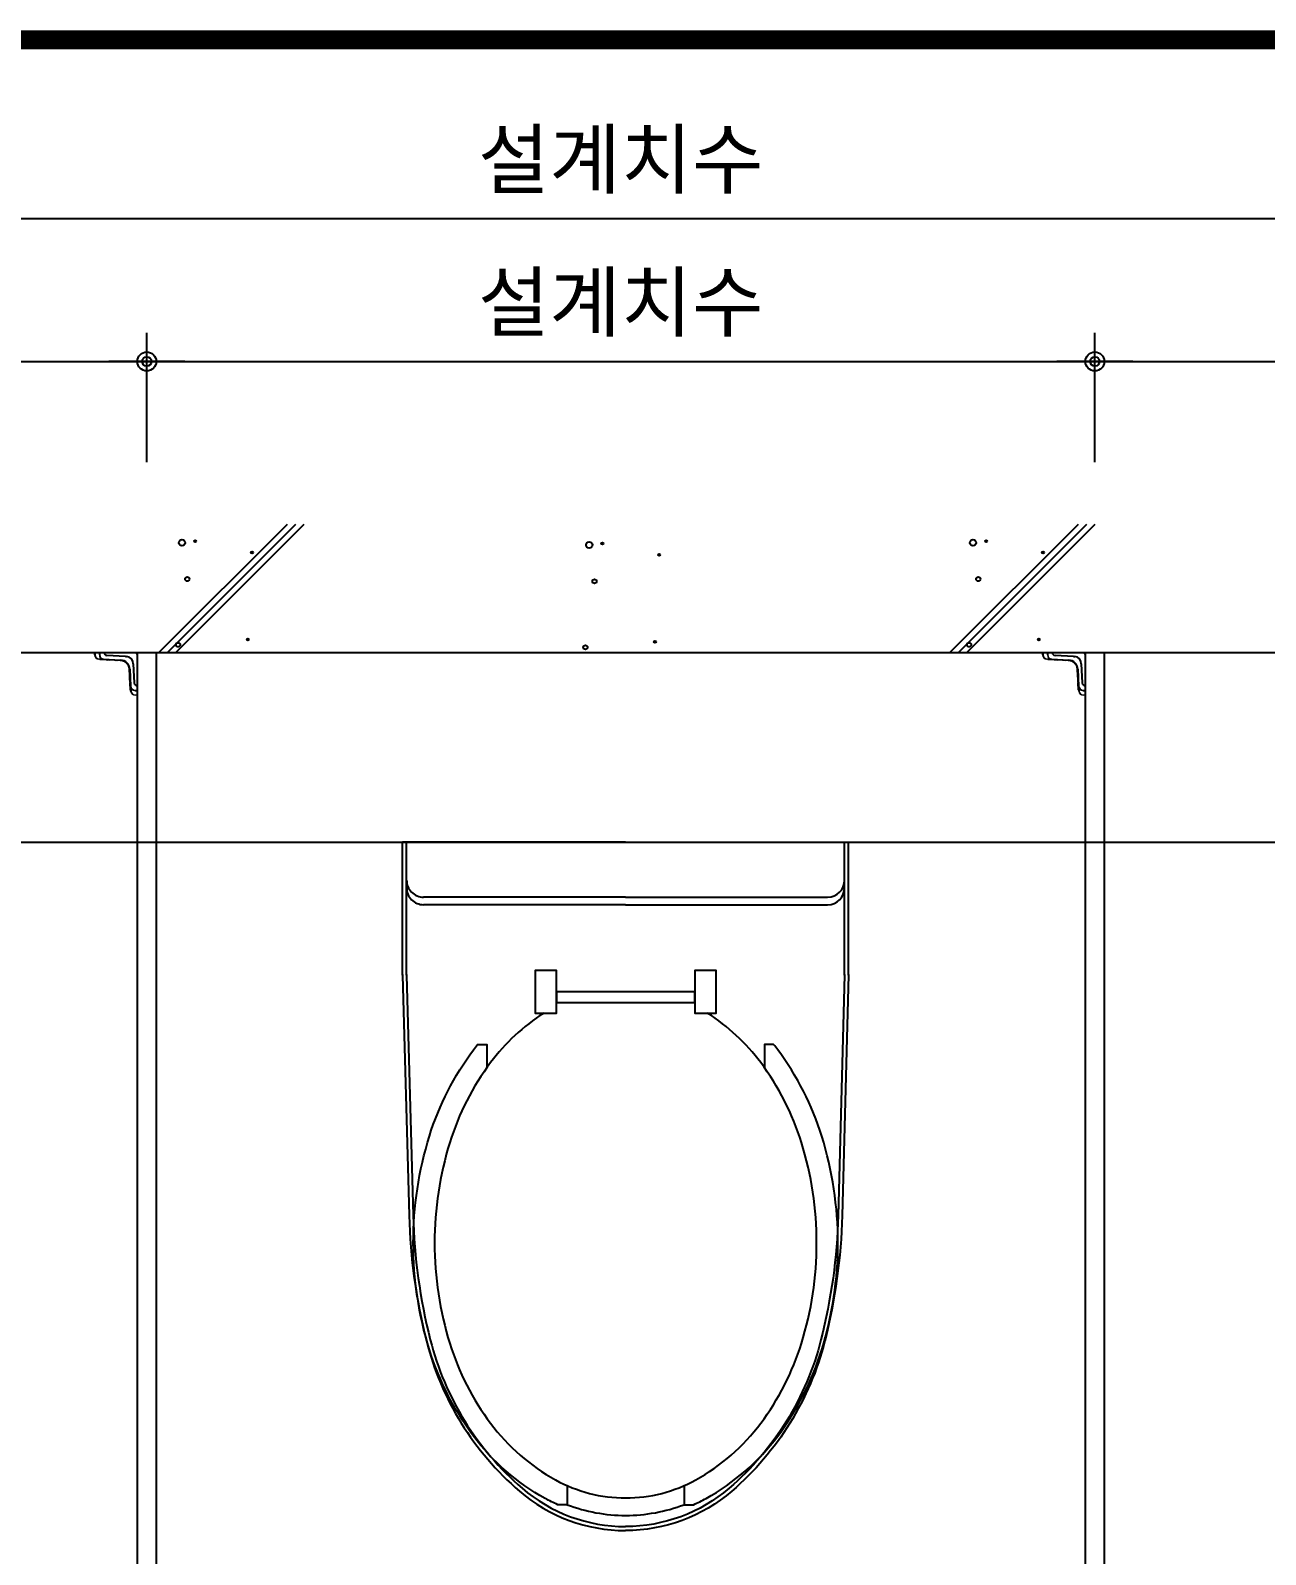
# Model space of a CAD drawing. Extents: x -256 to 8104, y -176 to 5714.
# Drawn here: x 3159 to 3810, y 3225 to 4029 of the extents above; entities that cross this region are included whole.
import ezdxf

# ---------------------------------------------------------------- set-up
doc = ezdxf.new("R2010")
doc.units = 0
doc.header["$LTSCALE"] = 30
doc.layers.get('0').update_dxf_attribs({"linetype": 'CONTINUOUS'})
doc.layers.get('DEFPOINTS').update_dxf_attribs({"linetype": 'CONTINUOUS'})
for name, color, linetype in [('0_toilet', 6, 'CONTINUOUS'), ('DIM', 7, 'CONTINUOUS'), ('HAT', 8, 'CONTINUOUS'), ('경첩', 4, 'CONTINUOUS'), ('부자재', 4, 'CONTINUOUS'), ('해치', 8, 'CONTINUOUS')]:
    doc.layers.add(name, color=color, linetype=linetype)
doc.styles.add('돋움', font='malgun.ttf')
doc.dimstyles.new('10', dxfattribs={"dimscale": 10, "dimtxt": 3, "dimasz": 1, "dimexe": 1.5, "dimexo": 2, "dimgap": 1, "dimtad": 1, "dimdec": 0, "dimlunit": 6, "dimtxsty": '돋움', "dimblk": 'DIMDOT', "dimcen": -1, "dimdle": 1.5, "dimclrt": 3, "dimazin": 3, "dimtfac": 1, "dimtdec": 0, "dimtix": 1, "dimtmove": 2, "dimatfit": 3, "dimldrblk": 'DIMDOT', "dimarcsym": 0})

# ---------------------------------------------------------------- blocks, each defined once
blk = doc.blocks.new('DIMDOT')
at = {"linetype": 'Continuous'}
blk.add_line((-2, 0), (2, 0), dxfattribs=at)
for radius in [0.5, 0.25]:
    blk.add_circle((0, 0), radius, dxfattribs=at)
blk = doc.blocks.new('*D319')
at = {"layer": 'DEFPOINTS', "color": 0}
for p in [(122693.69, 4068.34), (122193.69, 3995.21), (122693.69, 3995.21)]:
    blk.add_point(p, dxfattribs=at)
at = {"layer": 'DIM', "color": 0, "lineweight": -2, "ltscale": 10}
for p, q in [((122193.69, 4015.21), (122193.69, 4083.34)), ((122693.69, 4015.21), (122693.69, 4083.34)), ((122203.69, 4068.34), (122683.69, 4068.34))]:
    blk.add_line(p, q, dxfattribs=at)
at = {"layer": 'DIM', "color": 0, "lineweight": -2, "xscale": 10, "yscale": 10, "zscale": 10, "rotation": 180}
blk.add_blockref('DIMDOT', (122193.69, 4068.34), dxfattribs=at)
at = {"layer": 'DIM', "color": 0, "lineweight": -2, "xscale": 10, "yscale": 10, "zscale": 10}
blk.add_blockref('DIMDOT', (122693.69, 4068.34), dxfattribs=at)
at = {"layer": 'DIM', "color": 3, "insert": (122443.69, 4098), "char_height": 30, "attachment_point": 5, "style": '돋움'}
blk.add_mtext('설계치수', dxfattribs=at)
blk = doc.blocks.new('*D320')
at = {"layer": 'DEFPOINTS', "color": 0}
for p in [(122693.69, 4143.68), (121193.69, 3995.21), (122693.69, 3995.21)]:
    blk.add_point(p, dxfattribs=at)
at = {"layer": 'DIM', "color": 0, "lineweight": -2, "ltscale": 10}
for p, q in [((121193.69, 4015.21), (121193.69, 4158.68)), ((122693.69, 4015.21), (122693.69, 4158.68)), ((121203.69, 4143.68), (122683.69, 4143.68))]:
    blk.add_line(p, q, dxfattribs=at)
at = {"layer": 'DIM', "color": 0, "lineweight": -2, "xscale": 10, "yscale": 10, "zscale": 10, "rotation": 180}
blk.add_blockref('DIMDOT', (121193.69, 4143.68), dxfattribs=at)
at = {"layer": 'DIM', "color": 0, "lineweight": -2, "xscale": 10, "yscale": 10, "zscale": 10}
blk.add_blockref('DIMDOT', (122693.69, 4143.68), dxfattribs=at)
at = {"layer": 'DIM', "color": 3, "insert": (121943.69, 4173.33), "char_height": 30, "attachment_point": 5, "style": '돋움'}
blk.add_mtext('설계치수', dxfattribs=at)
blk = doc.blocks.new('*D321')
at = {"layer": 'DEFPOINTS', "color": 0}
for p in [(122193.69, 4068.34), (121693.69, 3995.21), (122193.69, 3995.21)]:
    blk.add_point(p, dxfattribs=at)
at = {"layer": 'DIM', "color": 0, "lineweight": -2, "ltscale": 10}
for p, q in [((121693.69, 4015.21), (121693.69, 4083.34)), ((122193.69, 4015.21), (122193.69, 4083.34)), ((121703.69, 4068.34), (122183.69, 4068.34))]:
    blk.add_line(p, q, dxfattribs=at)
at = {"layer": 'DIM', "color": 0, "lineweight": -2, "xscale": 10, "yscale": 10, "zscale": 10, "rotation": 180}
blk.add_blockref('DIMDOT', (121693.69, 4068.34), dxfattribs=at)
at = {"layer": 'DIM', "color": 0, "lineweight": -2, "xscale": 10, "yscale": 10, "zscale": 10}
blk.add_blockref('DIMDOT', (122193.69, 4068.34), dxfattribs=at)
at = {"layer": 'DIM', "color": 3, "insert": (121943.69, 4098), "char_height": 30, "attachment_point": 5, "style": '돋움'}
blk.add_mtext('설계치수', dxfattribs=at)
blk = doc.blocks.new('*D322')
at = {"layer": 'DEFPOINTS', "color": 0}
for p in [(121693.69, 4068.34), (121193.69, 3995.21), (121693.69, 3995.21)]:
    blk.add_point(p, dxfattribs=at)
at = {"layer": 'DIM', "color": 0, "lineweight": -2, "ltscale": 10}
for p, q in [((121193.69, 4015.21), (121193.69, 4083.34)), ((121693.69, 4015.21), (121693.69, 4083.34)), ((121203.69, 4068.34), (121683.69, 4068.34))]:
    blk.add_line(p, q, dxfattribs=at)
at = {"layer": 'DIM', "color": 0, "lineweight": -2, "xscale": 10, "yscale": 10, "zscale": 10, "rotation": 180}
blk.add_blockref('DIMDOT', (121193.69, 4068.34), dxfattribs=at)
at = {"layer": 'DIM', "color": 0, "lineweight": -2, "xscale": 10, "yscale": 10, "zscale": 10}
blk.add_blockref('DIMDOT', (121693.69, 4068.34), dxfattribs=at)
at = {"layer": 'DIM', "color": 3, "insert": (121443.69, 4098), "char_height": 30, "attachment_point": 5, "style": '돋움'}
blk.add_mtext('설계치수', dxfattribs=at)
blk = doc.blocks.new('A$C10E41893')
at = {"layer": '부자재'}
for p, q in [((6.5, 0), (6.5, 196)), ((123.3, 196), (6.5, 196)), ((123.3, 192.5), (6.5, 192.5)), ((54.8, 0), (54.8, 177.5)), ((61.4, 0), (61.4, 177.5)), ((6.5, 0), (6.5, -196)), ((54.8, 0), (54.8, -177.5)), ((61.4, 0), (61.4, -177.5)), ((123.3, -192.5), (6.5, -192.5)), ((123.3, -196), (6.5, -196))]:
    blk.add_line(p, q, dxfattribs=at)
for points in [[(122.7, 196, -0.012538), (123.3, 196), (334.6, 190.3, -0.055395), (444.7, 175.1, -0.154276), (576.9, 93.3, -0.179504), (611.5, 0, -0.179504)], [(122.8, 192.5, -0.012538), (123.2, 192.5), (334.5, 186.8, -0.055395), (443.8, 171.7, -0.154276), (574.3, 91, -0.179504), (608, 0, -0.179504)], [(572, 51.4), (588.8, 51.4), (588.8, 59.6, 0.021185), (583.3, 70.7, 0.106084), (528.4, 133.7, 0.085733), (452.6, 172.4, 0.075373), (358.7, 186.6, 0.075373), (264.8, 172.4, 0.085733), (189, 133.7, 0.007337), (184.4, 130.1), (184.4, 122), (204.7, 122)], [(156.7, -72, 0.089162), (200.2, -118.7, 0.085733), (270.3, -154.5, 0.075373), (358.7, -167.9, 0.075373), (447.1, -154.5, 0.085733), (517.2, -118.7, 0.106084), (567, -61.6, 0.126931), (582.8, 0, 0.126931), (567, 61.6, 0.106084), (517.2, 118.7, 0.085733), (447.1, 154.5, 0.075373), (358.7, 167.9, 0.075373), (270.3, 154.5, 0.085733), (200.2, 118.7, 0.089162), (156.7, 72)], [(588.8, -51.4, 0.090214), (598.2, 0, 0.090214), (588.8, 51.4, 0.106084)], [(122.7, -196, 0.012538), (123.3, -196), (334.6, -190.3, 0.055395), (444.7, -175.1, 0.154276), (576.9, -93.3, 0.179504), (611.5, 0, 0.179504)], [(122.8, -192.5, 0.012538), (123.2, -192.5), (334.5, -186.8, 0.055395), (443.8, -171.7, 0.154276), (574.3, -91, 0.179504), (608, 0, 0.179504)], [(572, -51.4), (588.8, -51.4), (588.8, -59.6, -0.021185), (583.3, -70.7, -0.106084), (528.4, -133.7, -0.085733), (452.6, -172.4, -0.075373), (358.7, -186.6, -0.075373), (264.8, -172.4, -0.085733), (189, -133.7, -0.007337), (184.4, -130.1), (184.4, -122), (204.7, -122)]]:
    blk.add_lwpolyline(points, format="xyb", dxfattribs=at)
blk.add_lwpolyline([(138, -60.8), (119.3, -60.8), (119.3, -79.5), (156.7, -79.5), (156.7, -60.8), (138, -60.8), (147.3, -60.8), (147.3, 60.8), (138, 60.8), (156.7, 60.8), (156.7, 79.5), (119.3, 79.5), (119.3, 60.8), (138, 60.8), (138, -60.8), (119.3, -60.8)], dxfattribs=at)
for centre, start, end in [((39.8, 177.5), 0, 90), ((46.4, 177.5), 0, 90), ((39.8, -177.5), 270, 0), ((46.4, -177.5), 270, 0)]:
    blk.add_arc(centre, 15, start, end, dxfattribs=at)
blk = doc.blocks.new('BASIC_12', base_point=(118473.46, 213.72))
for p, q in [((121193.69, 3914.77), (122693.69, 3914.77)), ((121193.69, 3814.77), (122693.69, 3814.77))]:
    blk.add_line(p, q)
at = {"color": 4}
for p, q in [((121682.43, 3912.69), (121672.71, 3913.28)), ((121682.43, 3912.69), (121683.1, 3912.69)), ((121686.51, 3908.83), (121687.01, 3898.8)), ((122182.38, 3912.69), (122172.66, 3913.28)), ((122182.38, 3912.69), (122183.05, 3912.69)), ((122186.46, 3908.83), (122186.96, 3898.8))]:
    blk.add_line(p, q, dxfattribs=at)
at = {"color": 8, "const_width": 10}
blk.add_lwpolyline([(120957.62, 4237.88), (124305.44, 4237.88)], dxfattribs=at)
at = {"color": 4}
for centre, radius, start, end in [((121672.79, 3914.89), 1.61, 184.02269, 266.84997), ((122172.74, 3914.89), 1.61, 184.02269, 266.84997), ((121682.86, 3909.04), 3.66, 356.64811, 86.2207), ((122182.81, 3909.04), 3.66, 356.64811, 86.2207), ((121688.66, 3898.98), 1.65, 186.1664, 269.59836), ((122188.61, 3898.98), 1.65, 186.1664, 269.59836)]:
    blk.add_arc(centre, radius, start, end, dxfattribs=at)
at = {"layer": '0_toilet'}
for p, q in [((121688.69, 3914.77), (121688.69, 3189.77)), ((121698.69, 3914.77), (121698.69, 3189.77)), ((122188.64, 3914.77), (122188.64, 3189.77)), ((122198.74, 3189.76), (122198.74, 3914.76))]:
    blk.add_line(p, q, dxfattribs=at)
at = {"layer": '경첩', "color": 4, "linetype": 'Continuous', "lineweight": 15}
for p, q in [((121666.19, 3913.63), (121666.19, 3914.77)), ((121666.19, 3914.77), (121666.44, 3914.77)), ((121666.44, 3914.77), (121666.44, 3913.63)), ((121666.44, 3914.77), (121668.59, 3914.77)), ((121668.59, 3914.77), (121668.59, 3913.52)), ((121668.69, 3913.52), (121668.69, 3914.77)), ((121668.69, 3914.77), (121668.94, 3914.77)), ((121668.94, 3914.77), (121668.94, 3913.52)), ((121687.19, 3914.77), (121668.94, 3914.77)), ((122166.14, 3913.63), (122166.14, 3914.77)), ((122166.14, 3914.77), (122166.39, 3914.77)), ((122166.39, 3914.77), (122166.39, 3913.63)), ((122166.39, 3914.77), (122168.54, 3914.77)), ((122168.54, 3914.77), (122168.54, 3913.52)), ((122168.64, 3913.52), (122168.64, 3914.77)), ((122168.64, 3914.77), (122168.89, 3914.77)), ((122168.89, 3914.77), (122168.89, 3913.52)), ((122187.14, 3914.77), (122168.89, 3914.77)), ((121666.44, 3913.63), (121666.19, 3913.63)), ((121670.93, 3911.17), (121668.43, 3911.29)), ((121668.45, 3911.54), (121669.89, 3911.47)), ((121668.59, 3913.52), (121668.69, 3913.52)), ((121668.69, 3913.52), (121668.94, 3913.52)), ((121668.93, 3911.1), (121669.09, 3911.26)), ((121668.93, 3911.1), (121669.01, 3911.01)), ((121672.23, 3910.86), (121669.01, 3911.01)), ((121679.91, 3910.75), (121670.93, 3911.17)), ((121670.95, 3911.42), (121679.92, 3911)), ((121672.23, 3910.86), (121672.47, 3911.1)), ((121672.9, 3910.83), (121673.14, 3911.07)), ((121673.24, 3910.81), (121673.48, 3911.05)), ((121673.91, 3910.78), (121674.15, 3911.02)), ((121676.62, 3910.65), (121673.91, 3910.78)), ((121676.62, 3910.65), (121676.85, 3910.89)), ((121677.29, 3910.62), (121677.53, 3910.86)), ((121677.63, 3910.6), (121677.87, 3910.84)), ((121678.3, 3910.57), (121678.54, 3910.81)), ((121679.65, 3910.51), (121678.3, 3910.57)), ((121679.65, 3910.51), (121679.89, 3910.75)), ((121679.89, 3910.5), (121679.65, 3910.51)), ((121680.9, 3910.34), (121681.1, 3910.54)), ((121681.43, 3910.16), (121681.62, 3910.36)), ((121681.68, 3910.06), (121681.87, 3910.24)), ((121682.14, 3909.81), (121682.32, 3909.99)), ((121682.35, 3909.67), (121682.53, 3909.85)), ((121683.44, 3908.64), (121683.62, 3908.82)), ((121683.59, 3908.43), (121683.77, 3908.61)), ((121683.86, 3907.99), (121684.04, 3908.18)), ((121683.98, 3907.76), (121684.16, 3907.95)), ((121684.14, 3907.36), (121684.34, 3907.55)), ((121684.5, 3907.04), (121684.29, 3906.84)), ((121684.3, 3906.83), (121684.5, 3907.04)), ((121684.37, 3906.46), (121684.58, 3906.68)), ((121684.4, 3906.24), (121684.62, 3906.47)), ((121688.69, 3895.02), (121688.69, 3913.27)), ((122166.39, 3913.63), (122166.14, 3913.63)), ((122170.88, 3911.17), (122168.38, 3911.29)), ((122168.4, 3911.54), (122169.84, 3911.47)), ((122168.54, 3913.52), (122168.64, 3913.52)), ((122168.64, 3913.52), (122168.89, 3913.52)), ((122168.88, 3911.1), (122169.04, 3911.26)), ((122168.88, 3911.1), (122168.96, 3911.01)), ((122172.18, 3910.86), (122168.96, 3911.01)), ((122179.86, 3910.75), (122170.88, 3911.17)), ((122170.9, 3911.42), (122179.87, 3911)), ((122172.18, 3910.86), (122172.42, 3911.1)), ((122172.85, 3910.83), (122173.09, 3911.07)), ((122173.19, 3910.81), (122173.43, 3911.05)), ((122173.86, 3910.78), (122174.1, 3911.02)), ((122176.57, 3910.65), (122173.86, 3910.78)), ((122176.57, 3910.65), (122176.8, 3910.89)), ((122177.24, 3910.62), (122177.48, 3910.86)), ((122177.58, 3910.6), (122177.82, 3910.84)), ((122178.25, 3910.57), (122178.49, 3910.81)), ((122179.6, 3910.51), (122178.25, 3910.57)), ((122179.6, 3910.51), (122179.84, 3910.75)), ((122179.84, 3910.5), (122179.6, 3910.51)), ((122180.85, 3910.34), (122181.05, 3910.54)), ((122181.38, 3910.16), (122181.57, 3910.36)), ((122181.63, 3910.06), (122181.82, 3910.24)), ((122182.09, 3909.81), (122182.27, 3909.99)), ((122182.3, 3909.67), (122182.48, 3909.85)), ((122183.39, 3908.64), (122183.57, 3908.82)), ((122183.54, 3908.43), (122183.72, 3908.61)), ((122183.81, 3907.99), (122183.99, 3908.18)), ((122183.93, 3907.76), (122184.11, 3907.95)), ((122184.09, 3907.36), (122184.29, 3907.55)), ((122184.45, 3907.04), (122184.24, 3906.84)), ((122184.25, 3906.83), (122184.45, 3907.04)), ((122184.32, 3906.46), (122184.53, 3906.68)), ((122184.35, 3906.24), (122184.57, 3906.47)), ((122188.64, 3895.02), (122188.64, 3913.27)), ((121684.45, 3905.33), (121684.42, 3905.98)), ((121684.45, 3905.33), (121684.69, 3905.57)), ((121684.45, 3905.23), (121684.69, 3905.47)), ((121684.45, 3905.23), (121684.45, 3905.33)), ((121684.47, 3904.89), (121684.45, 3905.23)), ((121684.47, 3904.89), (121684.71, 3905.13)), ((121684.47, 3904.79), (121684.71, 3905.03)), ((121684.47, 3904.79), (121684.47, 3904.89)), ((121684.52, 3903.87), (121684.47, 3904.79)), ((121684.52, 3903.87), (121684.75, 3904.11)), ((121684.53, 3903.63), (121684.77, 3903.87)), ((121684.55, 3903.21), (121684.53, 3903.63)), ((121684.55, 3903.21), (121684.79, 3903.45)), ((121684.55, 3903.2), (121684.79, 3903.44)), ((121684.68, 3900.33), (121684.55, 3903.2)), ((121685.09, 3897.01), (121684.67, 3905.99)), ((121684.68, 3900.33), (121684.92, 3900.57)), ((121684.7, 3900), (121684.94, 3900.23)), ((121684.73, 3899.32), (121684.7, 3900)), ((121684.73, 3899.32), (121684.97, 3899.56)), ((121684.75, 3898.98), (121684.98, 3899.22)), ((121684.78, 3898.31), (121685.02, 3898.55)), ((121684.9, 3895.61), (121684.78, 3898.31)), ((121684.92, 3906), (121685.34, 3897.03)), ((122184.4, 3905.33), (122184.37, 3905.98)), ((122184.4, 3905.33), (122184.64, 3905.57)), ((122184.4, 3905.23), (122184.64, 3905.47)), ((122184.4, 3905.23), (122184.4, 3905.33)), ((122184.42, 3904.89), (122184.4, 3905.23)), ((122184.42, 3904.89), (122184.66, 3905.13)), ((122184.42, 3904.79), (122184.66, 3905.03)), ((122184.42, 3904.79), (122184.42, 3904.89)), ((122184.47, 3903.87), (122184.42, 3904.79)), ((122184.47, 3903.87), (122184.7, 3904.11)), ((122184.48, 3903.63), (122184.72, 3903.87)), ((122184.5, 3903.21), (122184.48, 3903.63)), ((122184.5, 3903.21), (122184.74, 3903.45)), ((122184.5, 3903.2), (122184.74, 3903.44)), ((122184.63, 3900.33), (122184.5, 3903.2)), ((122185.04, 3897.01), (122184.62, 3905.99)), ((122184.63, 3900.33), (122184.87, 3900.57)), ((122184.65, 3900), (122184.89, 3900.23)), ((122184.68, 3899.32), (122184.65, 3900)), ((122184.68, 3899.32), (122184.92, 3899.56)), ((122184.7, 3898.98), (122184.93, 3899.22)), ((122184.73, 3898.31), (122184.97, 3898.55)), ((122184.85, 3895.61), (122184.73, 3898.31)), ((122184.87, 3906), (122185.29, 3897.03)), ((121684.9, 3895.61), (121685.14, 3895.84)), ((121685.01, 3895.01), (121685.18, 3895.17)), ((121685.21, 3894.51), (121685.09, 3897.01)), ((121685.39, 3895.97), (121685.46, 3894.53)), ((121687.44, 3895.02), (121688.69, 3895.02)), ((121687.44, 3894.77), (121687.44, 3895.02)), ((121687.44, 3894.77), (121687.44, 3894.67)), ((121688.69, 3894.77), (121687.44, 3894.77)), ((121687.44, 3894.67), (121688.69, 3894.67)), ((121687.55, 3892.52), (121688.69, 3892.52)), ((121687.55, 3892.52), (121687.55, 3892.27)), ((121688.69, 3892.27), (121687.55, 3892.27)), ((121688.69, 3895.02), (121688.69, 3894.77)), ((121688.69, 3894.67), (121688.69, 3892.52)), ((121688.69, 3892.52), (121688.69, 3892.27)), ((122184.85, 3895.61), (122185.09, 3895.84)), ((122184.96, 3895.01), (122185.13, 3895.17)), ((122185.16, 3894.51), (122185.04, 3897.01)), ((122185.34, 3895.97), (122185.41, 3894.53)), ((122187.39, 3895.02), (122188.64, 3895.02)), ((122187.39, 3894.77), (122187.39, 3895.02)), ((122187.39, 3894.77), (122187.39, 3894.67)), ((122188.64, 3894.77), (122187.39, 3894.77)), ((122187.39, 3894.67), (122188.64, 3894.67)), ((122187.5, 3892.52), (122188.64, 3892.52)), ((122187.5, 3892.52), (122187.5, 3892.27)), ((122188.64, 3892.27), (122187.5, 3892.27)), ((122188.64, 3895.02), (122188.64, 3894.77)), ((122188.64, 3894.67), (122188.64, 3892.52)), ((122188.64, 3892.52), (122188.64, 3892.27))]:
    blk.add_line(p, q, dxfattribs=at)
at = {"layer": '경첩', "color": 4, "linetype": 'Continuous', "lineweight": 15, "flags": 128}
for points in [[(121668.45, 3911.54), (121668.44, 3911.49), (121668.44, 3911.44), (121668.44, 3911.4), (121668.44, 3911.36), (121668.44, 3911.33), (121668.43, 3911.31), (121668.43, 3911.29), (121668.43, 3911.29)], [(121670.93, 3911.17), (121670.93, 3911.17), (121670.93, 3911.19), (121670.94, 3911.21), (121670.94, 3911.24), (121670.94, 3911.28), (121670.94, 3911.32), (121670.94, 3911.37), (121670.95, 3911.42)], [(121672.9, 3910.83), (121672.89, 3910.83), (121672.85, 3910.83), (121672.79, 3910.83), (121672.7, 3910.84), (121672.6, 3910.84), (121672.48, 3910.85), (121672.36, 3910.85), (121672.23, 3910.86)], [(121673.91, 3910.78), (121673.8, 3910.78), (121673.68, 3910.79), (121673.58, 3910.79), (121673.48, 3910.8), (121673.4, 3910.8), (121673.33, 3910.81), (121673.28, 3910.81), (121673.25, 3910.81), (121673.24, 3910.81)], [(121677.29, 3910.62), (121677.28, 3910.62), (121677.24, 3910.62), (121677.18, 3910.62), (121677.09, 3910.63), (121676.99, 3910.63), (121676.87, 3910.64), (121676.75, 3910.65), (121676.62, 3910.65)], [(121678.3, 3910.57), (121678.17, 3910.58), (121678.05, 3910.58), (121677.93, 3910.59), (121677.83, 3910.59), (121677.74, 3910.6), (121677.68, 3910.6), (121677.64, 3910.6), (121677.63, 3910.6)], [(121679.91, 3910.75), (121679.91, 3910.75), (121679.91, 3910.77), (121679.91, 3910.79), (121679.91, 3910.82), (121679.91, 3910.86), (121679.91, 3910.9), (121679.92, 3910.95), (121679.92, 3911)], [(121684.3, 3906.83), (121684.3, 3906.83), (121684.3, 3906.83)], [(121684.4, 3906.24), (121684.38, 3906.4), (121684.37, 3906.46)], [(122168.4, 3911.54), (122168.39, 3911.49), (122168.39, 3911.44), (122168.39, 3911.4), (122168.39, 3911.36), (122168.39, 3911.33), (122168.38, 3911.31), (122168.38, 3911.29), (122168.38, 3911.29)], [(122170.88, 3911.17), (122170.88, 3911.17), (122170.88, 3911.19), (122170.89, 3911.21), (122170.89, 3911.24), (122170.89, 3911.28), (122170.89, 3911.32), (122170.89, 3911.37), (122170.9, 3911.42)], [(122172.85, 3910.83), (122172.84, 3910.83), (122172.8, 3910.83), (122172.74, 3910.83), (122172.65, 3910.84), (122172.55, 3910.84), (122172.43, 3910.85), (122172.31, 3910.85), (122172.18, 3910.86)], [(122173.86, 3910.78), (122173.75, 3910.78), (122173.63, 3910.79), (122173.53, 3910.79), (122173.43, 3910.8), (122173.35, 3910.8), (122173.28, 3910.81), (122173.23, 3910.81), (122173.2, 3910.81), (122173.19, 3910.81)], [(122177.24, 3910.62), (122177.23, 3910.62), (122177.19, 3910.62), (122177.13, 3910.62), (122177.04, 3910.63), (122176.94, 3910.63), (122176.82, 3910.64), (122176.7, 3910.65), (122176.57, 3910.65)], [(122178.25, 3910.57), (122178.12, 3910.58), (122178, 3910.58), (122177.88, 3910.59), (122177.78, 3910.59), (122177.69, 3910.6), (122177.63, 3910.6), (122177.59, 3910.6), (122177.58, 3910.6)], [(122179.86, 3910.75), (122179.86, 3910.75), (122179.86, 3910.77), (122179.86, 3910.79), (122179.86, 3910.82), (122179.86, 3910.86), (122179.86, 3910.9), (122179.87, 3910.95), (122179.87, 3911)], [(122184.25, 3906.83), (122184.25, 3906.83), (122184.25, 3906.83)], [(122184.35, 3906.24), (122184.33, 3906.4), (122184.32, 3906.46)], [(121684.53, 3903.63), (121684.52, 3903.71), (121684.52, 3903.79), (121684.52, 3903.87)], [(121684.55, 3903.2), (121684.55, 3903.2), (121684.55, 3903.21)], [(121684.67, 3905.99), (121684.67, 3905.99), (121684.68, 3905.99), (121684.71, 3905.99), (121684.74, 3905.99), (121684.78, 3905.99), (121684.82, 3905.99), (121684.87, 3906), (121684.92, 3906)], [(121684.78, 3898.31), (121684.77, 3898.44), (121684.77, 3898.57), (121684.76, 3898.68), (121684.75, 3898.78), (121684.75, 3898.87), (121684.75, 3898.93), (121684.75, 3898.97), (121684.75, 3898.98)], [(122184.48, 3903.63), (122184.47, 3903.71), (122184.47, 3903.79), (122184.47, 3903.87)], [(122184.5, 3903.2), (122184.5, 3903.2), (122184.5, 3903.21)], [(122184.62, 3905.99), (122184.62, 3905.99), (122184.63, 3905.99), (122184.66, 3905.99), (122184.69, 3905.99), (122184.73, 3905.99), (122184.77, 3905.99), (122184.82, 3906), (122184.87, 3906)], [(122184.73, 3898.31), (122184.72, 3898.44), (122184.72, 3898.57), (122184.71, 3898.68), (122184.7, 3898.78), (122184.7, 3898.87), (122184.7, 3898.93), (122184.7, 3898.97), (122184.7, 3898.98)], [(121684.93, 3895.09), (121684.92, 3895.2), (121684.92, 3895.32), (121684.91, 3895.46), (121684.9, 3895.61)], [(121684.93, 3895.09), (121684.95, 3895.08), (121684.97, 3895.06), (121684.98, 3895.04), (121684.99, 3895.03), (121685, 3895.02), (121685.01, 3895.01), (121685.01, 3895.01), (121685.01, 3895.01)], [(121685.09, 3897.01), (121685.09, 3897.01), (121685.11, 3897.02), (121685.13, 3897.02), (121685.16, 3897.02), (121685.2, 3897.02), (121685.24, 3897.02), (121685.29, 3897.02), (121685.34, 3897.03)], [(121685.46, 3894.53), (121685.41, 3894.52), (121685.36, 3894.52), (121685.32, 3894.52), (121685.28, 3894.52), (121685.25, 3894.52), (121685.23, 3894.52), (121685.21, 3894.51), (121685.21, 3894.51)], [(122184.88, 3895.09), (122184.87, 3895.2), (122184.87, 3895.32), (122184.86, 3895.46), (122184.85, 3895.61)], [(122184.88, 3895.09), (122184.9, 3895.08), (122184.92, 3895.06), (122184.93, 3895.04), (122184.94, 3895.03), (122184.95, 3895.02), (122184.96, 3895.01), (122184.96, 3895.01), (122184.96, 3895.01)], [(122185.04, 3897.01), (122185.04, 3897.01), (122185.06, 3897.02), (122185.08, 3897.02), (122185.11, 3897.02), (122185.15, 3897.02), (122185.19, 3897.02), (122185.24, 3897.02), (122185.29, 3897.03)], [(122185.41, 3894.53), (122185.36, 3894.52), (122185.31, 3894.52), (122185.27, 3894.52), (122185.23, 3894.52), (122185.2, 3894.52), (122185.18, 3894.52), (122185.16, 3894.51), (122185.16, 3894.51)]]:
    blk.add_lwpolyline(points, dxfattribs=at)
at = {"layer": '경첩', "color": 4, "linetype": 'Continuous', "lineweight": 15}
for centre, radius, start, end in [((121687.19, 3913.27), 1.5, 0, 90), ((122187.14, 3913.27), 1.5, 0, 90), ((121668.54, 3913.63), 2.35, 180, 267.30166), ((121668.54, 3913.63), 2.1, 180, 267.30166), ((121671.04, 3913.52), 2.35, 180, 267.30166), ((121671.04, 3913.52), 2.1, 180, 267.30166), ((121679.67, 3905.75), 4.75, 75, 87.30166), ((121679.67, 3905.75), 5, 2.69834, 87.30166), ((121679.67, 3905.75), 5.25, 2.69834, 87.30166), ((121679.67, 3905.75), 4.75, 68.24939, 75.00018), ((121679.67, 3905.75), 4.75, 58.70023, 65.00519), ((121679.67, 3905.75), 4.75, 55.61419, 58.70089), ((121679.67, 3905.75), 4.75, 37.43916, 55.61511), ((121679.67, 3905.75), 4.75, 34.38551, 37.43877), ((121679.67, 3905.75), 4.75, 28.17355, 34.38489), ((121679.67, 3905.75), 4.75, 19.76602, 24.99481), ((121679.67, 3905.75), 4.75, 13.24314, 19.76602), ((121679.67, 3905.75), 4.75, 8.6056, 13.16233), ((122168.49, 3913.63), 2.35, 180, 267.30166), ((122168.49, 3913.63), 2.1, 180, 267.30166), ((122170.99, 3913.52), 2.35, 180, 267.30166), ((122170.99, 3913.52), 2.1, 180, 267.30166), ((122179.62, 3905.75), 4.75, 75, 87.30166), ((122179.62, 3905.75), 5, 2.69834, 87.30166), ((122179.62, 3905.75), 5.25, 2.69834, 87.30166), ((122179.62, 3905.75), 4.75, 68.24939, 75.00018), ((122179.62, 3905.75), 4.75, 58.70023, 65.00519), ((122179.62, 3905.75), 4.75, 55.61419, 58.70089), ((122179.62, 3905.75), 4.75, 37.43916, 55.61511), ((122179.62, 3905.75), 4.75, 34.38551, 37.43877), ((122179.62, 3905.75), 4.75, 28.17355, 34.38489), ((122179.62, 3905.75), 4.75, 19.76602, 24.99481), ((122179.62, 3905.75), 4.75, 13.24314, 19.76602), ((122179.62, 3905.75), 4.75, 8.6056, 13.16233), ((121679.67, 3905.75), 4.75, 2.69834, 5.90882), ((122179.62, 3905.75), 4.75, 2.69834, 5.90882), ((121687.44, 3897.12), 2.35, 182.69834, 270), ((121687.55, 3894.62), 2.35, 182.69834, 270), ((121687.44, 3897.12), 2.1, 182.69834, 270), ((121687.55, 3894.62), 2.1, 182.69834, 270), ((122187.39, 3897.12), 2.35, 182.69834, 270), ((122187.5, 3894.62), 2.35, 182.69834, 270), ((122187.39, 3897.12), 2.1, 182.69834, 270), ((122187.5, 3894.62), 2.1, 182.69834, 270)]:
    blk.add_arc(centre, radius, start, end, dxfattribs=at)
at = {"layer": '해치'}
for p, q in [((121700.15, 3914.77), (121767.89, 3982.51)), ((121708.97, 3914.77), (121776.71, 3982.51)), ((122117.27, 3914.77), (122185.01, 3982.51)), ((122126.1, 3914.77), (122193.83, 3982.51))]:
    blk.add_line(p, q, dxfattribs=at)
at = {"layer": '해치', "color": 2}
for p, q in [((121704.56, 3914.77), (121772.3, 3982.51)), ((122121.68, 3914.77), (122189.42, 3982.51))]:
    blk.add_line(p, q, dxfattribs=at)
at = {"layer": '해치'}
for centre, radius in [((121712.27, 3972.73), 1.68), ((121719.21, 3973.51), 0.56), ((121927.01, 3971.55), 1.68), ((121933.95, 3972.33), 0.56), ((122129.39, 3972.73), 1.68), ((122136.34, 3973.51), 0.56), ((121749.21, 3967.55), 0.56), ((121963.95, 3966.37), 0.56), ((122166.34, 3967.55), 0.56), ((121715.07, 3953.56), 1.12), ((122132.19, 3953.56), 1.12), ((121929.81, 3952.38), 1.12), ((121710.26, 3918.89), 1.12), ((121746.97, 3921.67), 0.559), ((121925, 3917.57), 1.12), ((121961.71, 3920.5), 0.559), ((122127.38, 3918.89), 1.12), ((122164.1, 3921.67), 0.559)]:
    blk.add_circle(centre, radius, dxfattribs=at)
at = {"layer": 'HAT', "xscale": 0.6000000000003638, "yscale": 0.6000000000003638, "zscale": 0.6000000000003638, "rotation": 270}
blk.add_blockref('A$C10E41893', (121946.22, 3818.67), dxfattribs=at)
at = {"layer": 'DIM', "ltscale": 10}
for base, p1, p2, picture, middle in [((122693.69, 4143.68), (121193.69, 3995.21), (122693.69, 3995.21), '*D320', (121943.69, 4173.33)), ((121693.69, 4068.34), (121193.69, 3995.21), (121693.69, 3995.21), '*D322', (121443.69, 4098)), ((122193.69, 4068.34), (121693.69, 3995.21), (122193.69, 3995.21), '*D321', (121943.69, 4098)), ((122693.69, 4068.34), (122193.69, 3995.21), (122693.69, 3995.21), '*D319', (122443.69, 4098))]:
    dim = blk.add_linear_dim(base=base, p1=p1, p2=p2, text='설계치수', dimstyle='10', override={"dimtxsty": '돋움'}, dxfattribs=at)
    dim.commit()
    dim.dimension.update_dxf_attribs({"geometry": picture, "text_midpoint": middle})

msp = doc.modelspace()

# ---------------------------------------------------------------- block references
msp.add_blockref('BASIC_12', (0, 0))

doc.saveas('drawing.dxf')
